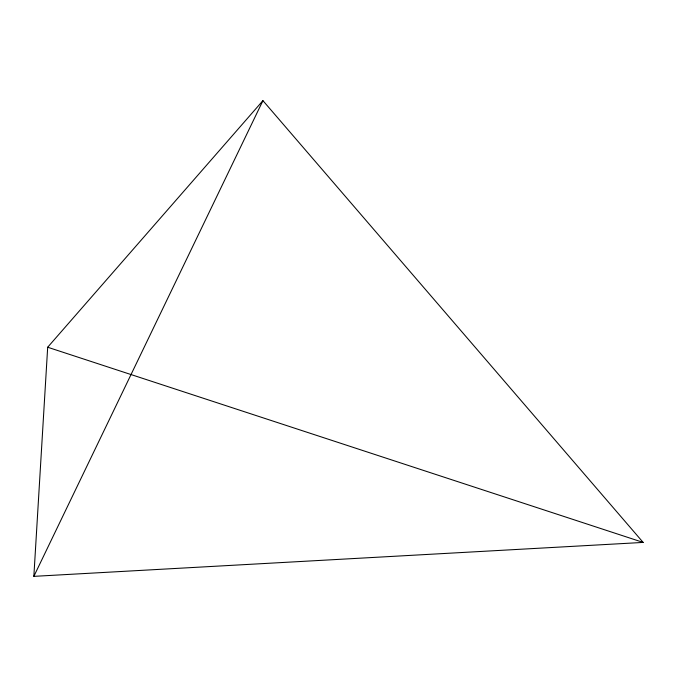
<?xml version="1.0" encoding="UTF-8"?>
<svg xmlns="http://www.w3.org/2000/svg" width="677" height="677" viewBox="0 0 677 677"><rect width="100%" height="100%" fill="white"/><g stroke="black" fill="none" stroke-linecap="round" stroke-linejoin="round"><path stroke-width="1.02" d="M33.85 576.355L47.686 347.233L262.93 100.645L643.15 542.421L33.85 576.355L262.93 100.645M47.686 347.233L643.15 542.421"/></g></svg>
